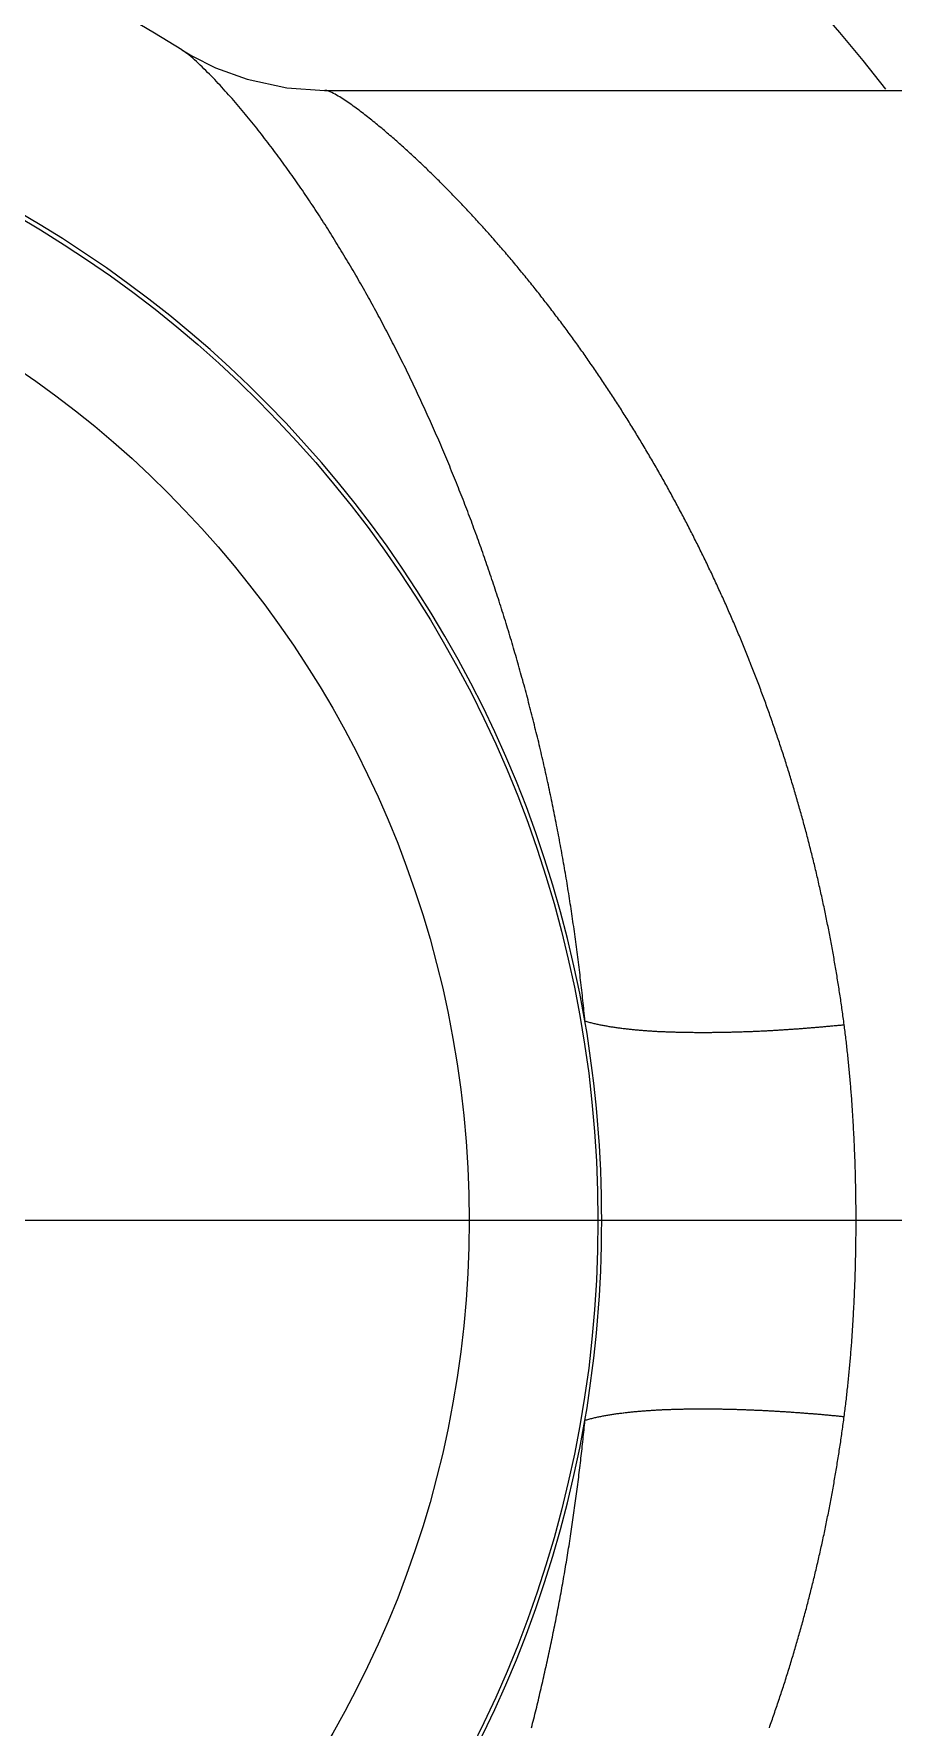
# Model space of a CAD drawing. Header units: millimetres. Extents: x 0 to 3800, y -67 to 2530.
# Drawn here: x 3256.27 to 3271.89, y 883.6 to 914.36 of the extents above; entities that cross this region are included whole.
import ezdxf
from ezdxf.lldxf.tags import DXFTag

# ---------------------------------------------------------------- set-up
doc = ezdxf.new("R2010")
doc.units = ezdxf.units.MM
doc.layers.add('내부선 및 부속', color=4, linetype='Continuous')
doc.layers.add('중심선', color=1, linetype='DASHED')
tags = doc.linetypes.add('DASHDOT', pattern=[70, 31, -13, 13, -13]).pattern_tags.tags
tags[10:11] = [DXFTag(74, 4), DXFTag(75, 0), DXFTag(340, '0'), DXFTag(46, 0.0), DXFTag(50, 0.0), DXFTag(44, 0.0), DXFTag(45, 0.0)]
tags[8:9] = [DXFTag(74, 4), DXFTag(75, 0), DXFTag(340, '0'), DXFTag(46, 0.0), DXFTag(50, 0.0), DXFTag(44, 0.0), DXFTag(45, 0.0)]
tags[6:7] = [DXFTag(74, 4), DXFTag(75, 0), DXFTag(340, '0'), DXFTag(46, 0.0), DXFTag(50, 0.0), DXFTag(44, 0.0), DXFTag(45, 0.0)]
tags[4:5] = [DXFTag(74, 4), DXFTag(75, 0), DXFTag(340, '0'), DXFTag(46, 0.0), DXFTag(50, 0.0), DXFTag(44, 0.0), DXFTag(45, 0.0)]
tags = doc.linetypes.add('DASHED', pattern=[25.72, 12.86, -12.86]).pattern_tags.tags
tags[6:7] = [DXFTag(74, 4), DXFTag(75, 0), DXFTag(340, '0'), DXFTag(46, 0.0), DXFTag(50, 0.0), DXFTag(44, 0.0), DXFTag(45, 0.0)]
tags[4:5] = [DXFTag(74, 4), DXFTag(75, 0), DXFTag(340, '0'), DXFTag(46, 0.0), DXFTag(50, 0.0), DXFTag(44, 0.0), DXFTag(45, 0.0)]

msp = doc.modelspace()

# ---------------------------------------------------------------- linework, layer by layer
at = {"layer": '내부선 및 부속', "linetype": 'Continuous'}
for p, q in [((3258.948, 914.074), (3258.939, 914.08)), ((3261.559, 913.333), (3281.793, 913.333)), ((3261.559, 913.333), (3281.793, 913.333))]:
    msp.add_line(p, q, dxfattribs=at)
at = {"layer": '내부선 및 부속', "linetype": 'Continuous', "flags": 128}
for points in [[(3258.958, 914.068), (3259.138, 913.96), (3259.569, 913.745), (3260.148, 913.535), (3260.868, 913.381), (3261.551, 913.333)], [(3259.046, 914.006), (3259.046, 914.006), (3259.045, 914.007), (3259.045, 914.007), (3259.044, 914.007), (3259.044, 914.008), (3259.044, 914.008), (3259.043, 914.008), (3259.043, 914.009), (3259.042, 914.009), (3259.042, 914.009), (3259.041, 914.01), (3259.041, 914.01), (3259.041, 914.01), (3259.04, 914.011), (3259.04, 914.011), (3259.039, 914.011), (3259.039, 914.012), (3259.038, 914.012), (3259.038, 914.012), (3259.037, 914.013), (3259.037, 914.013), (3259.037, 914.013), (3259.036, 914.014), (3259.036, 914.014), (3259.035, 914.014), (3259.035, 914.015), (3259.034, 914.015), (3259.034, 914.015), (3259.033, 914.016), (3259.033, 914.016), (3259.033, 914.016), (3259.032, 914.017), (3259.032, 914.017), (3259.031, 914.017), (3259.031, 914.018), (3259.03, 914.018), (3259.03, 914.018), (3259.029, 914.019), (3259.029, 914.019), (3259.029, 914.019), (3259.028, 914.02), (3259.028, 914.02), (3259.027, 914.02), (3259.027, 914.021), (3259.026, 914.021), (3259.026, 914.021), (3259.025, 914.022), (3259.025, 914.022), (3259.024, 914.022), (3259.024, 914.023), (3259.024, 914.023), (3259.023, 914.023), (3259.023, 914.024), (3259.022, 914.024), (3259.022, 914.024), (3259.021, 914.025), (3259.021, 914.025), (3259.02, 914.025), (3259.02, 914.026), (3259.02, 914.026), (3259.019, 914.026), (3259.019, 914.027), (3259.018, 914.027), (3259.018, 914.027), (3259.017, 914.028), (3259.017, 914.028), (3259.016, 914.028), (3259.016, 914.029), (3259.016, 914.029), (3259.015, 914.029), (3259.015, 914.03), (3259.014, 914.03), (3259.014, 914.03), (3259.013, 914.031), (3259.013, 914.031), (3259.012, 914.031), (3259.012, 914.032), (3259.011, 914.032), (3259.011, 914.032), (3259.011, 914.033), (3259.01, 914.033), (3259.01, 914.033), (3259.009, 914.033), (3259.009, 914.034), (3259.008, 914.034), (3259.008, 914.034), (3259.007, 914.035), (3259.007, 914.035), (3259.007, 914.035), (3259.006, 914.036), (3259.006, 914.036), (3259.005, 914.036), (3259.005, 914.037), (3259.004, 914.037), (3259.004, 914.037), (3259.003, 914.038), (3259.003, 914.038), (3259.002, 914.038), (3259.002, 914.039), (3259.002, 914.039), (3259.002, 914.039), (3259.001, 914.039), (3259.001, 914.04), (3259, 914.04), (3259, 914.04), (3258.999, 914.041), (3258.999, 914.041), (3258.998, 914.041), (3258.998, 914.042), (3258.997, 914.042), (3258.997, 914.042), (3258.997, 914.043), (3258.996, 914.043), (3258.996, 914.043), (3258.995, 914.043), (3258.995, 914.044), (3258.994, 914.044), (3258.994, 914.044), (3258.993, 914.045), (3258.993, 914.045), (3258.992, 914.045), (3258.992, 914.046), (3258.992, 914.046), (3258.991, 914.046), (3258.991, 914.047), (3258.99, 914.047), (3258.99, 914.047), (3258.989, 914.048), (3258.989, 914.048), (3258.988, 914.048), (3258.988, 914.049), (3258.987, 914.049), (3258.987, 914.049), (3258.986, 914.049), (3258.986, 914.05), (3258.986, 914.05), (3258.985, 914.05), (3258.985, 914.051), (3258.984, 914.051), (3258.984, 914.051), (3258.983, 914.052), (3258.983, 914.052), (3258.982, 914.052), (3258.982, 914.053), (3258.981, 914.053), (3258.981, 914.053), (3258.981, 914.054), (3258.98, 914.054), (3258.98, 914.054), (3258.979, 914.054), (3258.979, 914.055), (3258.978, 914.055), (3258.978, 914.055), (3258.977, 914.056), (3258.977, 914.056), (3258.976, 914.056), (3258.976, 914.057), (3258.975, 914.057), (3258.975, 914.057), (3258.975, 914.058), (3258.975, 914.058)], [(3266.286, 896.43), (3266.282, 896.477), (3266.277, 896.523), (3266.273, 896.57), (3266.268, 896.616), (3266.263, 896.662), (3266.258, 896.709), (3266.254, 896.755), (3266.249, 896.802), (3266.244, 896.848), (3266.239, 896.894), (3266.234, 896.941), (3266.229, 896.987), (3266.223, 897.034), (3266.218, 897.08), (3266.213, 897.126), (3266.208, 897.173), (3266.202, 897.219), (3266.197, 897.265), (3266.191, 897.312), (3266.186, 897.358), (3266.18, 897.404), (3266.174, 897.451), (3266.168, 897.497), (3266.163, 897.543), (3266.157, 897.59), (3266.151, 897.636), (3266.145, 897.682), (3266.139, 897.729), (3266.133, 897.775), (3266.127, 897.821), (3266.12, 897.867), (3266.114, 897.914), (3266.108, 897.96), (3266.101, 898.006), (3266.095, 898.052), (3266.088, 898.099), (3266.082, 898.145), (3266.075, 898.191), (3266.068, 898.237), (3266.062, 898.283), (3266.055, 898.33), (3266.048, 898.376), (3266.041, 898.422), (3266.034, 898.468), (3266.027, 898.514), (3266.02, 898.56), (3266.013, 898.606), (3266.006, 898.653), (3265.998, 898.699), (3265.991, 898.745), (3265.984, 898.791), (3265.976, 898.837), (3265.969, 898.883), (3265.961, 898.929), (3265.954, 898.975), (3265.946, 899.021), (3265.938, 899.067), (3265.93, 899.113), (3265.923, 899.159), (3265.915, 899.205), (3265.907, 899.251), (3265.899, 899.297), (3265.891, 899.343), (3265.882, 899.389), (3265.874, 899.435), (3265.866, 899.481), (3265.858, 899.527), (3265.849, 899.573), (3265.841, 899.619), (3265.832, 899.665), (3265.824, 899.711), (3265.815, 899.757), (3265.807, 899.802), (3265.798, 899.848), (3265.789, 899.894), (3265.78, 899.94), (3265.771, 899.986), (3265.762, 900.032), (3265.753, 900.077), (3265.744, 900.123), (3265.735, 900.169), (3265.726, 900.215), (3265.717, 900.26), (3265.707, 900.306), (3265.698, 900.352), (3265.689, 900.398), (3265.679, 900.443), (3265.67, 900.489), (3265.66, 900.535), (3265.65, 900.58), (3265.641, 900.626), (3265.631, 900.672), (3265.621, 900.717), (3265.611, 900.763), (3265.601, 900.808), (3265.591, 900.854), (3265.581, 900.9), (3265.571, 900.945), (3265.561, 900.991), (3265.55, 901.036), (3265.55, 901.036), (3265.54, 901.082), (3265.53, 901.127), (3265.519, 901.173), (3265.509, 901.218), (3265.498, 901.264), (3265.488, 901.309), (3265.477, 901.355), (3265.466, 901.4), (3265.455, 901.445), (3265.445, 901.491), (3265.434, 901.536), (3265.423, 901.582), (3265.412, 901.627), (3265.401, 901.672), (3265.389, 901.718), (3265.378, 901.763), (3265.367, 901.808), (3265.356, 901.853), (3265.344, 901.899), (3265.333, 901.944), (3265.321, 901.989), (3265.31, 902.034), (3265.298, 902.08), (3265.286, 902.125), (3265.275, 902.17), (3265.263, 902.215), (3265.251, 902.26), (3265.239, 902.305), (3265.227, 902.35), (3265.215, 902.396), (3265.203, 902.441), (3265.191, 902.486), (3265.179, 902.531), (3265.166, 902.576), (3265.154, 902.621), (3265.141, 902.666), (3265.129, 902.711), (3265.116, 902.756), (3265.104, 902.801), (3265.091, 902.846), (3265.079, 902.89), (3265.066, 902.935), (3265.053, 902.98), (3265.04, 903.025), (3265.027, 903.07), (3265.014, 903.115), (3265.001, 903.16), (3264.988, 903.204), (3264.975, 903.249), (3264.961, 903.294), (3264.948, 903.339), (3264.935, 903.383), (3264.921, 903.428), (3264.908, 903.473), (3264.894, 903.517), (3264.881, 903.562), (3264.867, 903.607), (3264.853, 903.651), (3264.839, 903.696), (3264.826, 903.74), (3264.812, 903.785), (3264.798, 903.829), (3264.784, 903.874), (3264.77, 903.918), (3264.755, 903.963), (3264.741, 904.007), (3264.727, 904.052), (3264.712, 904.096), (3264.698, 904.141), (3264.684, 904.185), (3264.669, 904.229), (3264.654, 904.274), (3264.64, 904.318), (3264.625, 904.362), (3264.61, 904.407), (3264.595, 904.451), (3264.581, 904.495), (3264.566, 904.539), (3264.551, 904.583), (3264.535, 904.628), (3264.52, 904.672), (3264.505, 904.716), (3264.49, 904.76), (3264.474, 904.804), (3264.459, 904.848), (3264.444, 904.892), (3264.428, 904.936), (3264.412, 904.98), (3264.397, 905.024), (3264.381, 905.068), (3264.365, 905.112), (3264.35, 905.156), (3264.334, 905.2), (3264.318, 905.244), (3264.302, 905.287), (3264.286, 905.331), (3264.269, 905.375), (3264.253, 905.419), (3264.237, 905.463), (3264.221, 905.506), (3264.221, 905.506), (3264.204, 905.55), (3264.188, 905.594), (3264.171, 905.637), (3264.155, 905.681), (3264.138, 905.724), (3264.121, 905.768), (3264.104, 905.812), (3264.088, 905.855), (3264.071, 905.899), (3264.054, 905.942), (3264.037, 905.986), (3264.02, 906.029), (3264.002, 906.072), (3263.985, 906.116), (3263.968, 906.159), (3263.951, 906.202), (3263.933, 906.246), (3263.916, 906.289), (3263.898, 906.332), (3263.88, 906.376), (3263.863, 906.419), (3263.845, 906.462), (3263.827, 906.505), (3263.809, 906.548), (3263.792, 906.591), (3263.774, 906.634), (3263.755, 906.677), (3263.737, 906.72), (3263.719, 906.763), (3263.701, 906.806), (3263.683, 906.849), (3263.664, 906.892), (3263.646, 906.935), (3263.627, 906.978), (3263.609, 907.021), (3263.59, 907.063), (3263.571, 907.106), (3263.553, 907.149), (3263.534, 907.192), (3263.515, 907.234), (3263.496, 907.277), (3263.477, 907.32), (3263.458, 907.362), (3263.439, 907.405), (3263.419, 907.447), (3263.4, 907.49), (3263.381, 907.532), (3263.361, 907.575), (3263.342, 907.617), (3263.322, 907.659), (3263.303, 907.702), (3263.283, 907.744), (3263.263, 907.786), (3263.243, 907.829), (3263.224, 907.871), (3263.204, 907.913), (3263.184, 907.955), (3263.163, 907.997), (3263.143, 908.039), (3263.123, 908.082), (3263.103, 908.124), (3263.082, 908.166), (3263.062, 908.208), (3263.042, 908.249), (3263.021, 908.291), (3263, 908.333), (3262.98, 908.375), (3262.959, 908.417), (3262.938, 908.459), (3262.917, 908.5), (3262.896, 908.542), (3262.875, 908.584), (3262.854, 908.625), (3262.833, 908.667), (3262.812, 908.709), (3262.79, 908.75), (3262.769, 908.792), (3262.748, 908.833), (3262.726, 908.874), (3262.705, 908.916), (3262.683, 908.957), (3262.661, 908.998), (3262.639, 909.04), (3262.618, 909.081), (3262.596, 909.122), (3262.574, 909.163), (3262.552, 909.205), (3262.53, 909.246), (3262.507, 909.287), (3262.485, 909.328), (3262.463, 909.369), (3262.44, 909.41), (3262.418, 909.45), (3262.395, 909.491), (3262.373, 909.532), (3262.35, 909.573), (3262.327, 909.614), (3262.304, 909.654), (3262.282, 909.695), (3262.259, 909.736), (3262.259, 909.736), (3262.236, 909.776), (3262.212, 909.817), (3262.189, 909.857), (3262.166, 909.898), (3262.143, 909.938), (3262.119, 909.979), (3262.096, 910.019), (3262.072, 910.059), (3262.049, 910.1), (3262.025, 910.14), (3262.001, 910.18), (3261.977, 910.22), (3261.954, 910.26), (3261.93, 910.3), (3261.905, 910.34), (3261.881, 910.38), (3261.857, 910.42), (3261.833, 910.46), (3261.809, 910.5), (3261.784, 910.539), (3261.76, 910.579), (3261.735, 910.619), (3261.71, 910.659), (3261.686, 910.698), (3261.661, 910.738), (3261.636, 910.777), (3261.611, 910.817), (3261.586, 910.856), (3261.561, 910.895), (3261.536, 910.935), (3261.511, 910.974), (3261.485, 911.013), (3261.46, 911.052), (3261.434, 911.091), (3261.409, 911.131), (3261.383, 911.17), (3261.358, 911.209), (3261.332, 911.247), (3261.306, 911.286), (3261.28, 911.325), (3261.254, 911.364), (3261.228, 911.402), (3261.202, 911.441), (3261.175, 911.48), (3261.149, 911.518), (3261.123, 911.557), (3261.096, 911.595), (3261.069, 911.633), (3261.043, 911.672), (3261.016, 911.71), (3260.989, 911.748), (3260.962, 911.786), (3260.935, 911.824), (3260.908, 911.862), (3260.881, 911.9), (3260.854, 911.938), (3260.826, 911.976), (3260.799, 912.014), (3260.771, 912.051), (3260.744, 912.089), (3260.716, 912.126), (3260.688, 912.164), (3260.66, 912.201), (3260.632, 912.239), (3260.604, 912.276), (3260.576, 912.313), (3260.548, 912.35), (3260.52, 912.387), (3260.491, 912.424), (3260.463, 912.461), (3260.434, 912.498), (3260.405, 912.535), (3260.376, 912.572), (3260.348, 912.608), (3260.319, 912.645), (3260.29, 912.681), (3260.26, 912.718), (3260.231, 912.754), (3260.202, 912.79), (3260.172, 912.826), (3260.142, 912.863), (3260.113, 912.898), (3260.083, 912.934), (3260.053, 912.97), (3260.023, 913.006), (3259.993, 913.041), (3259.963, 913.077), (3259.932, 913.112), (3259.902, 913.148), (3259.871, 913.183), (3259.84, 913.218), (3259.809, 913.253), (3259.778, 913.288), (3259.747, 913.322), (3259.716, 913.357), (3259.684, 913.391), (3259.653, 913.426), (3259.621, 913.46), (3259.589, 913.494), (3259.557, 913.528), (3259.557, 913.528), (3259.525, 913.561), (3259.492, 913.595), (3259.459, 913.628), (3259.427, 913.661), (3259.394, 913.694), (3259.36, 913.727), (3259.327, 913.76), (3259.293, 913.792), (3259.259, 913.824), (3259.225, 913.856), (3259.19, 913.887), (3259.155, 913.918), (3259.119, 913.948), (3259.083, 913.977), (3259.046, 914.006), (3259.046, 914.006)], [(3270.999, 896.362), (3270.994, 896.395), (3270.99, 896.427), (3270.986, 896.46), (3270.981, 896.492), (3270.977, 896.525), (3270.972, 896.558), (3270.968, 896.59), (3270.963, 896.623), (3270.959, 896.655), (3270.954, 896.688), (3270.949, 896.72), (3270.945, 896.753), (3270.94, 896.786), (3270.935, 896.818), (3270.93, 896.851), (3270.925, 896.883), (3270.92, 896.916), (3270.915, 896.948), (3270.91, 896.981), (3270.905, 897.013), (3270.9, 897.046), (3270.895, 897.078), (3270.89, 897.111), (3270.885, 897.143), (3270.88, 897.176), (3270.874, 897.208), (3270.869, 897.241), (3270.864, 897.273), (3270.858, 897.305), (3270.853, 897.338), (3270.847, 897.37), (3270.842, 897.403), (3270.836, 897.435), (3270.831, 897.468), (3270.825, 897.5), (3270.819, 897.532), (3270.814, 897.565), (3270.808, 897.597), (3270.802, 897.63), (3270.796, 897.662), (3270.791, 897.694), (3270.785, 897.727), (3270.779, 897.759), (3270.773, 897.792), (3270.767, 897.824), (3270.761, 897.856), (3270.755, 897.889), (3270.749, 897.921), (3270.742, 897.953), (3270.736, 897.986), (3270.73, 898.018), (3270.724, 898.05), (3270.717, 898.082), (3270.711, 898.115), (3270.705, 898.147), (3270.698, 898.179), (3270.692, 898.212), (3270.685, 898.244), (3270.679, 898.276), (3270.672, 898.308), (3270.665, 898.341), (3270.659, 898.373), (3270.652, 898.405), (3270.645, 898.437), (3270.639, 898.469), (3270.632, 898.502), (3270.625, 898.534), (3270.618, 898.566), (3270.611, 898.598), (3270.604, 898.63), (3270.597, 898.663), (3270.59, 898.695), (3270.583, 898.727), (3270.576, 898.759), (3270.569, 898.791), (3270.561, 898.823), (3270.554, 898.855), (3270.547, 898.887), (3270.54, 898.919), (3270.532, 898.952), (3270.525, 898.984), (3270.517, 899.016), (3270.51, 899.048), (3270.502, 899.08), (3270.495, 899.112), (3270.487, 899.144), (3270.48, 899.176), (3270.472, 899.208), (3270.464, 899.24), (3270.457, 899.272), (3270.449, 899.304), (3270.441, 899.336), (3270.433, 899.368), (3270.425, 899.4), (3270.417, 899.432), (3270.409, 899.464), (3270.401, 899.496), (3270.393, 899.527), (3270.385, 899.559), (3270.377, 899.591), (3270.377, 899.591), (3270.369, 899.623), (3270.361, 899.655), (3270.352, 899.687), (3270.344, 899.719), (3270.336, 899.751), (3270.328, 899.782), (3270.319, 899.814), (3270.311, 899.846), (3270.302, 899.878), (3270.294, 899.91), (3270.285, 899.941), (3270.277, 899.973), (3270.268, 900.005), (3270.259, 900.037), (3270.251, 900.068), (3270.242, 900.1), (3270.233, 900.132), (3270.224, 900.164), (3270.216, 900.195), (3270.207, 900.227), (3270.198, 900.259), (3270.189, 900.29), (3270.18, 900.322), (3270.171, 900.354), (3270.162, 900.385), (3270.153, 900.417), (3270.144, 900.449), (3270.134, 900.48), (3270.125, 900.512), (3270.116, 900.543), (3270.107, 900.575), (3270.097, 900.606), (3270.088, 900.638), (3270.078, 900.669), (3270.069, 900.701), (3270.06, 900.733), (3270.05, 900.764), (3270.04, 900.796), (3270.031, 900.827), (3270.021, 900.858), (3270.012, 900.89), (3270.002, 900.921), (3269.992, 900.953), (3269.982, 900.984), (3269.973, 901.016), (3269.963, 901.047), (3269.953, 901.078), (3269.943, 901.11), (3269.933, 901.141), (3269.923, 901.172), (3269.913, 901.204), (3269.903, 901.235), (3269.893, 901.266), (3269.882, 901.298), (3269.872, 901.329), (3269.862, 901.36), (3269.852, 901.391), (3269.842, 901.423), (3269.831, 901.454), (3269.821, 901.485), (3269.81, 901.516), (3269.8, 901.548), (3269.789, 901.579), (3269.779, 901.61), (3269.768, 901.641), (3269.758, 901.672), (3269.747, 901.703), (3269.736, 901.735), (3269.726, 901.766), (3269.715, 901.797), (3269.704, 901.828), (3269.693, 901.859), (3269.683, 901.89), (3269.672, 901.921), (3269.661, 901.952), (3269.65, 901.983), (3269.639, 902.014), (3269.628, 902.045), (3269.617, 902.076), (3269.605, 902.107), (3269.594, 902.138), (3269.583, 902.169), (3269.572, 902.2), (3269.561, 902.231), (3269.549, 902.262), (3269.538, 902.292), (3269.527, 902.323), (3269.515, 902.354), (3269.504, 902.385), (3269.492, 902.416), (3269.481, 902.447), (3269.469, 902.477), (3269.458, 902.508), (3269.446, 902.539), (3269.434, 902.57), (3269.423, 902.601), (3269.411, 902.631), (3269.399, 902.662), (3269.387, 902.693), (3269.375, 902.723), (3269.375, 902.723), (3269.363, 902.754), (3269.352, 902.785), (3269.34, 902.815), (3269.328, 902.846), (3269.316, 902.877), (3269.303, 902.907), (3269.291, 902.938), (3269.279, 902.968), (3269.267, 902.999), (3269.255, 903.03), (3269.243, 903.06), (3269.23, 903.091), (3269.218, 903.121), (3269.206, 903.152), (3269.193, 903.182), (3269.181, 903.213), (3269.168, 903.243), (3269.156, 903.273), (3269.143, 903.304), (3269.131, 903.334), (3269.118, 903.365), (3269.105, 903.395), (3269.093, 903.425), (3269.08, 903.456), (3269.067, 903.486), (3269.054, 903.516), (3269.042, 903.547), (3269.029, 903.577), (3269.016, 903.607), (3269.003, 903.637), (3268.99, 903.668), (3268.977, 903.698), (3268.964, 903.728), (3268.951, 903.758), (3268.938, 903.788), (3268.924, 903.819), (3268.911, 903.849), (3268.898, 903.879), (3268.885, 903.909), (3268.871, 903.939), (3268.858, 903.969), (3268.845, 903.999), (3268.831, 904.029), (3268.818, 904.059), (3268.804, 904.089), (3268.791, 904.119), (3268.777, 904.149), (3268.764, 904.179), (3268.75, 904.209), (3268.736, 904.239), (3268.723, 904.269), (3268.709, 904.299), (3268.695, 904.329), (3268.681, 904.359), (3268.667, 904.388), (3268.654, 904.418), (3268.64, 904.448), (3268.626, 904.478), (3268.612, 904.508), (3268.598, 904.537), (3268.584, 904.567), (3268.57, 904.597), (3268.555, 904.627), (3268.541, 904.656), (3268.527, 904.686), (3268.513, 904.716), (3268.499, 904.745), (3268.484, 904.775), (3268.47, 904.805), (3268.456, 904.834), (3268.441, 904.864), (3268.427, 904.893), (3268.412, 904.923), (3268.398, 904.952), (3268.383, 904.982), (3268.369, 905.011), (3268.354, 905.041), (3268.339, 905.07), (3268.325, 905.1), (3268.31, 905.129), (3268.295, 905.159), (3268.28, 905.188), (3268.265, 905.217), (3268.251, 905.247), (3268.236, 905.276), (3268.221, 905.305), (3268.206, 905.335), (3268.191, 905.364), (3268.176, 905.393), (3268.161, 905.422), (3268.145, 905.451), (3268.13, 905.481), (3268.115, 905.51), (3268.1, 905.539), (3268.085, 905.568), (3268.069, 905.597), (3268.054, 905.626), (3268.039, 905.655), (3268.023, 905.685), (3268.008, 905.714), (3268.008, 905.714), (3267.992, 905.743), (3267.977, 905.772), (3267.961, 905.801), (3267.946, 905.83), (3267.93, 905.859), (3267.914, 905.887), (3267.899, 905.916), (3267.883, 905.945), (3267.867, 905.974), (3267.851, 906.003), (3267.836, 906.032), (3267.82, 906.061), (3267.804, 906.089), (3267.788, 906.118), (3267.772, 906.147), (3267.756, 906.176), (3267.74, 906.204), (3267.724, 906.233), (3267.708, 906.262), (3267.692, 906.29), (3267.676, 906.319), (3267.659, 906.348), (3267.643, 906.376), (3267.627, 906.405), (3267.61, 906.433), (3267.594, 906.462), (3267.578, 906.491), (3267.561, 906.519), (3267.545, 906.548), (3267.528, 906.576), (3267.512, 906.604), (3267.495, 906.633), (3267.479, 906.661), (3267.462, 906.69), (3267.446, 906.718), (3267.429, 906.746), (3267.412, 906.775), (3267.395, 906.803), (3267.379, 906.831), (3267.362, 906.859), (3267.345, 906.888), (3267.328, 906.916), (3267.311, 906.944), (3267.294, 906.972), (3267.277, 907), (3267.26, 907.029), (3267.243, 907.057), (3267.226, 907.085), (3267.209, 907.113), (3267.192, 907.141), (3267.174, 907.169), (3267.157, 907.197), (3267.14, 907.225), (3267.123, 907.253), (3267.105, 907.281), (3267.088, 907.309), (3267.07, 907.337), (3267.053, 907.364), (3267.035, 907.392), (3267.018, 907.42), (3267, 907.448), (3266.983, 907.476), (3266.965, 907.503), (3266.948, 907.531), (3266.93, 907.559), (3266.912, 907.587), (3266.894, 907.614), (3266.877, 907.642), (3266.859, 907.67), (3266.841, 907.697), (3266.823, 907.725), (3266.805, 907.752), (3266.787, 907.78), (3266.769, 907.807), (3266.751, 907.835), (3266.733, 907.862), (3266.715, 907.89), (3266.697, 907.917), (3266.679, 907.945), (3266.66, 907.972), (3266.642, 907.999), (3266.624, 908.027), (3266.606, 908.054), (3266.587, 908.081), (3266.569, 908.109), (3266.55, 908.136), (3266.532, 908.163), (3266.513, 908.19), (3266.495, 908.217), (3266.476, 908.245), (3266.458, 908.272), (3266.439, 908.299), (3266.421, 908.326), (3266.402, 908.353), (3266.383, 908.38), (3266.364, 908.407), (3266.346, 908.434), (3266.327, 908.461), (3266.308, 908.488), (3266.289, 908.515), (3266.289, 908.515), (3266.27, 908.542), (3266.251, 908.569), (3266.232, 908.596), (3266.213, 908.622), (3266.194, 908.649), (3266.175, 908.676), (3266.156, 908.703), (3266.137, 908.729), (3266.118, 908.756), (3266.098, 908.783), (3266.079, 908.809), (3266.06, 908.836), (3266.04, 908.863), (3266.021, 908.889), (3266.002, 908.916), (3265.982, 908.942), (3265.963, 908.969), (3265.943, 908.995), (3265.924, 909.022), (3265.904, 909.048), (3265.885, 909.075), (3265.865, 909.101), (3265.845, 909.127), (3265.825, 909.154), (3265.806, 909.18), (3265.786, 909.206), (3265.766, 909.232), (3265.746, 909.259), (3265.726, 909.285), (3265.707, 909.311), (3265.687, 909.337), (3265.667, 909.363), (3265.647, 909.389), (3265.627, 909.415), (3265.606, 909.441), (3265.586, 909.467), (3265.566, 909.493), (3265.546, 909.519), (3265.526, 909.545), (3265.505, 909.571), (3265.485, 909.597), (3265.465, 909.623), (3265.445, 909.649), (3265.424, 909.675), (3265.404, 909.7), (3265.383, 909.726), (3265.363, 909.752), (3265.342, 909.777), (3265.322, 909.803), (3265.301, 909.829), (3265.28, 909.854), (3265.26, 909.88), (3265.239, 909.906), (3265.218, 909.931), (3265.198, 909.957), (3265.177, 909.982), (3265.156, 910.007), (3265.135, 910.033), (3265.114, 910.058), (3265.093, 910.084), (3265.072, 910.109), (3265.051, 910.134), (3265.03, 910.159), (3265.009, 910.185), (3264.988, 910.21), (3264.967, 910.235), (3264.946, 910.26), (3264.924, 910.285), (3264.903, 910.31), (3264.882, 910.336), (3264.86, 910.361), (3264.839, 910.386), (3264.818, 910.411), (3264.796, 910.435), (3264.775, 910.46), (3264.753, 910.485), (3264.732, 910.51), (3264.71, 910.535), (3264.689, 910.56), (3264.667, 910.585), (3264.645, 910.609), (3264.624, 910.634), (3264.602, 910.659), (3264.58, 910.683), (3264.558, 910.708), (3264.536, 910.732), (3264.515, 910.757), (3264.493, 910.782), (3264.471, 910.806), (3264.449, 910.83), (3264.427, 910.855), (3264.405, 910.879), (3264.383, 910.904), (3264.36, 910.928), (3264.338, 910.952), (3264.316, 910.976), (3264.294, 911.001), (3264.272, 911.025), (3264.249, 911.049), (3264.227, 911.073), (3264.227, 911.073), (3264.204, 911.097), (3264.182, 911.121), (3264.16, 911.145), (3264.137, 911.169), (3264.115, 911.193), (3264.092, 911.217), (3264.069, 911.241), (3264.047, 911.265), (3264.024, 911.289), (3264.001, 911.313), (3263.979, 911.336), (3263.956, 911.36), (3263.933, 911.384), (3263.91, 911.407), (3263.887, 911.431), (3263.864, 911.455), (3263.841, 911.478), (3263.818, 911.502), (3263.795, 911.525), (3263.772, 911.548), (3263.749, 911.572), (3263.726, 911.595), (3263.703, 911.619), (3263.68, 911.642), (3263.656, 911.665), (3263.633, 911.688), (3263.61, 911.711), (3263.586, 911.734), (3263.563, 911.758), (3263.539, 911.781), (3263.516, 911.804), (3263.492, 911.827), (3263.469, 911.849), (3263.445, 911.872), (3263.422, 911.895), (3263.398, 911.918), (3263.374, 911.941), (3263.35, 911.963), (3263.326, 911.986), (3263.303, 912.009), (3263.279, 912.031), (3263.255, 912.054), (3263.231, 912.076), (3263.207, 912.099), (3263.183, 912.121), (3263.159, 912.144), (3263.134, 912.166), (3263.11, 912.188), (3263.086, 912.21), (3263.062, 912.233), (3263.037, 912.255), (3263.013, 912.277), (3262.989, 912.299), (3262.964, 912.321), (3262.94, 912.343), (3262.915, 912.365), (3262.89, 912.386), (3262.866, 912.408), (3262.841, 912.43), (3262.816, 912.452), (3262.792, 912.473), (3262.767, 912.495), (3262.742, 912.516), (3262.717, 912.538), (3262.692, 912.559), (3262.667, 912.58), (3262.642, 912.602), (3262.617, 912.623), (3262.591, 912.644), (3262.566, 912.665), (3262.541, 912.686), (3262.515, 912.707), (3262.49, 912.728), (3262.465, 912.748), (3262.439, 912.769), (3262.413, 912.79), (3262.388, 912.81), (3262.362, 912.831), (3262.336, 912.851), (3262.31, 912.871), (3262.284, 912.892), (3262.258, 912.912), (3262.232, 912.932), (3262.206, 912.952), (3262.18, 912.971), (3262.153, 912.991), (3262.127, 913.01), (3262.1, 913.03), (3262.074, 913.049), (3262.047, 913.068), (3262.02, 913.087), (3261.993, 913.106), (3261.966, 913.125), (3261.939, 913.143), (3261.911, 913.161), (3261.884, 913.179), (3261.856, 913.197), (3261.828, 913.214), (3261.8, 913.231), (3261.772, 913.248), (3261.772, 913.248), (3261.743, 913.264), (3261.714, 913.279), (3261.685, 913.294), (3261.654, 913.307), (3261.624, 913.32), (3261.592, 913.33), (3261.559, 913.334), (3261.559, 913.334)], [(3266.286, 896.43), (3266.304, 896.425), (3266.322, 896.419), (3266.339, 896.414), (3266.357, 896.409), (3266.375, 896.404), (3266.393, 896.399), (3266.411, 896.395), (3266.429, 896.39), (3266.447, 896.386), (3266.465, 896.381), (3266.483, 896.377), (3266.501, 896.373), (3266.52, 896.369), (3266.538, 896.365), (3266.556, 896.362), (3266.574, 896.358), (3266.592, 896.354), (3266.611, 896.351), (3266.629, 896.347), (3266.647, 896.344), (3266.665, 896.341), (3266.684, 896.338), (3266.702, 896.334), (3266.72, 896.331), (3266.739, 896.328), (3266.757, 896.325), (3266.775, 896.322), (3266.794, 896.32), (3266.812, 896.317), (3266.83, 896.314), (3266.849, 896.312), (3266.867, 896.309), (3266.886, 896.307), (3266.904, 896.304), (3266.922, 896.302), (3266.941, 896.299), (3266.959, 896.297), (3266.978, 896.295), (3266.996, 896.292), (3267.015, 896.29), (3267.033, 896.288), (3267.051, 896.286), (3267.07, 896.284), (3267.088, 896.282), (3267.107, 896.28), (3267.125, 896.278), (3267.144, 896.276), (3267.162, 896.275), (3267.181, 896.273), (3267.199, 896.271), (3267.218, 896.269), (3267.236, 896.268), (3267.255, 896.266), (3267.273, 896.264), (3267.292, 896.263), (3267.31, 896.261), (3267.329, 896.26), (3267.347, 896.258), (3267.366, 896.257), (3267.384, 896.255), (3267.403, 896.254), (3267.421, 896.253), (3267.44, 896.251), (3267.458, 896.25), (3267.477, 896.249), (3267.495, 896.248), (3267.514, 896.247), (3267.532, 896.246), (3267.551, 896.244), (3267.569, 896.243), (3267.588, 896.242), (3267.606, 896.241), (3267.625, 896.24), (3267.644, 896.239), (3267.662, 896.239), (3267.681, 896.238), (3267.699, 896.237), (3267.718, 896.236), (3267.736, 896.235), (3267.755, 896.234), (3267.773, 896.234), (3267.792, 896.233), (3267.811, 896.232), (3267.829, 896.232), (3267.848, 896.231), (3267.866, 896.23), (3267.885, 896.23), (3267.903, 896.229), (3267.922, 896.229), (3267.94, 896.228), (3267.959, 896.228), (3267.978, 896.227), (3267.996, 896.227), (3268.015, 896.226), (3268.033, 896.226), (3268.052, 896.225), (3268.07, 896.225), (3268.089, 896.225), (3268.108, 896.224), (3268.126, 896.224), (3268.126, 896.224), (3268.145, 896.224), (3268.163, 896.224), (3268.182, 896.223), (3268.2, 896.223), (3268.219, 896.223), (3268.238, 896.223), (3268.256, 896.223), (3268.275, 896.222), (3268.293, 896.222), (3268.312, 896.222), (3268.33, 896.222), (3268.349, 896.222), (3268.368, 896.222), (3268.386, 896.222), (3268.405, 896.222), (3268.423, 896.222), (3268.442, 896.222), (3268.46, 896.222), (3268.479, 896.222), (3268.498, 896.222), (3268.516, 896.222), (3268.535, 896.222), (3268.553, 896.222), (3268.572, 896.222), (3268.59, 896.222), (3268.609, 896.223), (3268.628, 896.223), (3268.646, 896.223), (3268.665, 896.223), (3268.683, 896.223), (3268.702, 896.224), (3268.72, 896.224), (3268.739, 896.224), (3268.757, 896.225), (3268.776, 896.225), (3268.795, 896.225), (3268.813, 896.226), (3268.832, 896.226), (3268.85, 896.226), (3268.869, 896.227), (3268.887, 896.227), (3268.906, 896.227), (3268.924, 896.228), (3268.943, 896.228), (3268.962, 896.229), (3268.98, 896.229), (3268.999, 896.23), (3269.017, 896.23), (3269.036, 896.231), (3269.054, 896.231), (3269.073, 896.232), (3269.091, 896.233), (3269.11, 896.233), (3269.129, 896.234), (3269.147, 896.234), (3269.166, 896.235), (3269.184, 896.236), (3269.203, 896.236), (3269.221, 896.237), (3269.24, 896.238), (3269.258, 896.238), (3269.277, 896.239), (3269.296, 896.24), (3269.314, 896.241), (3269.333, 896.241), (3269.351, 896.242), (3269.37, 896.243), (3269.388, 896.244), (3269.407, 896.245), (3269.425, 896.245), (3269.444, 896.246), (3269.462, 896.247), (3269.481, 896.248), (3269.499, 896.249), (3269.518, 896.25), (3269.537, 896.251), (3269.555, 896.252), (3269.574, 896.253), (3269.592, 896.253), (3269.611, 896.254), (3269.629, 896.255), (3269.648, 896.256), (3269.666, 896.257), (3269.685, 896.258), (3269.703, 896.259), (3269.722, 896.26), (3269.74, 896.262), (3269.759, 896.263), (3269.778, 896.264), (3269.796, 896.265), (3269.815, 896.266), (3269.833, 896.267), (3269.852, 896.268), (3269.87, 896.269), (3269.889, 896.27), (3269.907, 896.272), (3269.926, 896.273), (3269.944, 896.274), (3269.963, 896.275), (3269.981, 896.276), (3269.981, 896.276), (3270, 896.278), (3270.018, 896.279), (3270.037, 896.28), (3270.055, 896.281), (3270.074, 896.283), (3270.092, 896.284), (3270.111, 896.285), (3270.13, 896.287), (3270.148, 896.288), (3270.167, 896.289), (3270.185, 896.291), (3270.204, 896.292), (3270.222, 896.293), (3270.241, 896.295), (3270.259, 896.296), (3270.278, 896.298), (3270.296, 896.299), (3270.315, 896.3), (3270.333, 896.302), (3270.352, 896.303), (3270.37, 896.305), (3270.389, 896.306), (3270.407, 896.308), (3270.426, 896.309), (3270.444, 896.311), (3270.463, 896.312), (3270.481, 896.314), (3270.5, 896.316), (3270.518, 896.317), (3270.537, 896.319), (3270.555, 896.32), (3270.574, 896.322), (3270.592, 896.324), (3270.611, 896.325), (3270.629, 896.327), (3270.648, 896.328), (3270.666, 896.33), (3270.685, 896.332), (3270.703, 896.333), (3270.722, 896.335), (3270.74, 896.337), (3270.759, 896.339), (3270.777, 896.34), (3270.795, 896.342), (3270.814, 896.344), (3270.832, 896.346), (3270.851, 896.347), (3270.869, 896.349), (3270.888, 896.351), (3270.906, 896.353), (3270.925, 896.355), (3270.943, 896.356), (3270.962, 896.358), (3270.98, 896.36), (3270.999, 896.362), (3270.999, 896.362)], [(3270.999, 889.243), (3271.003, 889.275), (3271.007, 889.307), (3271.011, 889.339), (3271.015, 889.37), (3271.019, 889.402), (3271.023, 889.434), (3271.027, 889.466), (3271.03, 889.497), (3271.034, 889.529), (3271.038, 889.561), (3271.042, 889.593), (3271.045, 889.624), (3271.049, 889.656), (3271.052, 889.688), (3271.056, 889.72), (3271.059, 889.752), (3271.063, 889.784), (3271.066, 889.815), (3271.07, 889.847), (3271.073, 889.879), (3271.076, 889.911), (3271.079, 889.943), (3271.082, 889.975), (3271.086, 890.006), (3271.089, 890.038), (3271.092, 890.07), (3271.095, 890.102), (3271.098, 890.134), (3271.1, 890.166), (3271.103, 890.198), (3271.106, 890.23), (3271.109, 890.261), (3271.112, 890.293), (3271.114, 890.325), (3271.117, 890.357), (3271.12, 890.389), (3271.122, 890.421), (3271.125, 890.453), (3271.127, 890.485), (3271.13, 890.517), (3271.132, 890.549), (3271.135, 890.58), (3271.137, 890.612), (3271.139, 890.644), (3271.142, 890.676), (3271.144, 890.708), (3271.146, 890.74), (3271.148, 890.772), (3271.15, 890.804), (3271.152, 890.836), (3271.155, 890.868), (3271.157, 890.9), (3271.159, 890.932), (3271.16, 890.964), (3271.162, 890.996), (3271.164, 891.028), (3271.166, 891.06), (3271.168, 891.091), (3271.17, 891.123), (3271.171, 891.155), (3271.173, 891.187), (3271.175, 891.219), (3271.176, 891.251), (3271.178, 891.283), (3271.18, 891.315), (3271.181, 891.347), (3271.183, 891.379), (3271.184, 891.411), (3271.185, 891.443), (3271.187, 891.475), (3271.188, 891.507), (3271.189, 891.539), (3271.191, 891.571), (3271.192, 891.603), (3271.193, 891.635), (3271.194, 891.667), (3271.196, 891.699), (3271.197, 891.731), (3271.198, 891.763), (3271.199, 891.795), (3271.2, 891.827), (3271.201, 891.859), (3271.202, 891.891), (3271.203, 891.923), (3271.203, 891.955), (3271.204, 891.987), (3271.205, 892.019), (3271.206, 892.051), (3271.207, 892.083), (3271.207, 892.115), (3271.208, 892.147), (3271.209, 892.179), (3271.209, 892.211), (3271.21, 892.243), (3271.21, 892.275), (3271.211, 892.307), (3271.211, 892.339), (3271.212, 892.371), (3271.212, 892.403), (3271.213, 892.435), (3271.213, 892.435), (3271.213, 892.467), (3271.213, 892.499), (3271.214, 892.531), (3271.214, 892.563), (3271.214, 892.595), (3271.214, 892.627), (3271.214, 892.659), (3271.215, 892.691), (3271.215, 892.723), (3271.215, 892.755), (3271.215, 892.787), (3271.215, 892.819), (3271.215, 892.851), (3271.215, 892.883), (3271.215, 892.915), (3271.214, 892.947), (3271.214, 892.979), (3271.214, 893.011), (3271.214, 893.043), (3271.214, 893.075), (3271.213, 893.107), (3271.213, 893.139), (3271.213, 893.171), (3271.212, 893.203), (3271.212, 893.235), (3271.211, 893.267), (3271.211, 893.299), (3271.21, 893.331), (3271.21, 893.363), (3271.209, 893.395), (3271.209, 893.427), (3271.208, 893.459), (3271.207, 893.491), (3271.207, 893.523), (3271.206, 893.555), (3271.205, 893.587), (3271.204, 893.619), (3271.203, 893.651), (3271.203, 893.683), (3271.202, 893.715), (3271.201, 893.747), (3271.2, 893.779), (3271.199, 893.811), (3271.198, 893.843), (3271.197, 893.875), (3271.196, 893.907), (3271.194, 893.939), (3271.193, 893.97), (3271.192, 894.002), (3271.191, 894.034), (3271.189, 894.066), (3271.188, 894.098), (3271.187, 894.13), (3271.185, 894.162), (3271.184, 894.194), (3271.183, 894.226), (3271.181, 894.258), (3271.18, 894.29), (3271.178, 894.322), (3271.176, 894.354), (3271.175, 894.386), (3271.173, 894.418), (3271.171, 894.45), (3271.17, 894.482), (3271.168, 894.514), (3271.166, 894.546), (3271.164, 894.578), (3271.162, 894.61), (3271.16, 894.642), (3271.159, 894.674), (3271.157, 894.706), (3271.155, 894.738), (3271.152, 894.77), (3271.15, 894.801), (3271.148, 894.833), (3271.146, 894.865), (3271.144, 894.897), (3271.142, 894.929), (3271.139, 894.961), (3271.137, 894.993), (3271.135, 895.025), (3271.132, 895.057), (3271.13, 895.089), (3271.127, 895.121), (3271.125, 895.153), (3271.122, 895.185), (3271.12, 895.216), (3271.117, 895.248), (3271.114, 895.28), (3271.112, 895.312), (3271.109, 895.344), (3271.106, 895.376), (3271.103, 895.408), (3271.1, 895.44), (3271.098, 895.472), (3271.095, 895.503), (3271.092, 895.535), (3271.089, 895.567), (3271.086, 895.599), (3271.082, 895.631), (3271.082, 895.631), (3271.079, 895.663), (3271.076, 895.695), (3271.073, 895.726), (3271.07, 895.758), (3271.066, 895.79), (3271.063, 895.822), (3271.059, 895.854), (3271.056, 895.886), (3271.052, 895.917), (3271.049, 895.949), (3271.045, 895.981), (3271.042, 896.013), (3271.038, 896.044), (3271.034, 896.076), (3271.03, 896.108), (3271.027, 896.14), (3271.023, 896.172), (3271.019, 896.203), (3271.015, 896.235), (3271.011, 896.267), (3271.007, 896.299), (3271.003, 896.33), (3270.999, 896.362), (3270.999, 896.362)], [(3266.286, 889.175), (3266.304, 889.181), (3266.322, 889.186), (3266.339, 889.191), (3266.357, 889.196), (3266.375, 889.201), (3266.393, 889.206), (3266.411, 889.211), (3266.429, 889.215), (3266.447, 889.22), (3266.465, 889.224), (3266.483, 889.228), (3266.501, 889.232), (3266.52, 889.236), (3266.538, 889.24), (3266.556, 889.244), (3266.574, 889.247), (3266.592, 889.251), (3266.611, 889.255), (3266.629, 889.258), (3266.647, 889.261), (3266.665, 889.265), (3266.684, 889.268), (3266.702, 889.271), (3266.72, 889.274), (3266.739, 889.277), (3266.757, 889.28), (3266.775, 889.283), (3266.794, 889.286), (3266.812, 889.289), (3266.83, 889.291), (3266.849, 889.294), (3266.867, 889.296), (3266.886, 889.299), (3266.904, 889.301), (3266.922, 889.304), (3266.941, 889.306), (3266.959, 889.308), (3266.978, 889.311), (3266.996, 889.313), (3267.015, 889.315), (3267.033, 889.317), (3267.051, 889.319), (3267.07, 889.321), (3267.088, 889.323), (3267.107, 889.325), (3267.125, 889.327), (3267.144, 889.329), (3267.162, 889.331), (3267.181, 889.333), (3267.199, 889.334), (3267.218, 889.336), (3267.236, 889.338), (3267.255, 889.339), (3267.273, 889.341), (3267.292, 889.343), (3267.31, 889.344), (3267.329, 889.346), (3267.347, 889.347), (3267.366, 889.349), (3267.384, 889.35), (3267.403, 889.351), (3267.421, 889.353), (3267.44, 889.354), (3267.458, 889.355), (3267.477, 889.356), (3267.495, 889.358), (3267.514, 889.359), (3267.532, 889.36), (3267.551, 889.361), (3267.569, 889.362), (3267.588, 889.363), (3267.606, 889.364), (3267.625, 889.365), (3267.644, 889.366), (3267.662, 889.367), (3267.681, 889.368), (3267.699, 889.369), (3267.718, 889.369), (3267.736, 889.37), (3267.755, 889.371), (3267.773, 889.372), (3267.792, 889.372), (3267.811, 889.373), (3267.829, 889.374), (3267.848, 889.374), (3267.866, 889.375), (3267.885, 889.376), (3267.903, 889.376), (3267.922, 889.377), (3267.94, 889.377), (3267.959, 889.378), (3267.978, 889.378), (3267.996, 889.379), (3268.015, 889.379), (3268.033, 889.38), (3268.052, 889.38), (3268.07, 889.38), (3268.089, 889.381), (3268.108, 889.381), (3268.126, 889.381), (3268.126, 889.381), (3268.145, 889.382), (3268.163, 889.382), (3268.182, 889.382), (3268.2, 889.382), (3268.219, 889.383), (3268.238, 889.383), (3268.256, 889.383), (3268.275, 889.383), (3268.293, 889.383), (3268.312, 889.383), (3268.33, 889.383), (3268.349, 889.383), (3268.368, 889.384), (3268.386, 889.384), (3268.405, 889.384), (3268.423, 889.384), (3268.442, 889.384), (3268.46, 889.384), (3268.479, 889.384), (3268.498, 889.383), (3268.516, 889.383), (3268.535, 889.383), (3268.553, 889.383), (3268.572, 889.383), (3268.59, 889.383), (3268.609, 889.383), (3268.628, 889.383), (3268.646, 889.382), (3268.665, 889.382), (3268.683, 889.382), (3268.702, 889.382), (3268.72, 889.381), (3268.739, 889.381), (3268.757, 889.381), (3268.776, 889.381), (3268.795, 889.38), (3268.813, 889.38), (3268.832, 889.38), (3268.85, 889.379), (3268.869, 889.379), (3268.887, 889.378), (3268.906, 889.378), (3268.924, 889.377), (3268.943, 889.377), (3268.962, 889.377), (3268.98, 889.376), (3268.999, 889.376), (3269.017, 889.375), (3269.036, 889.375), (3269.054, 889.374), (3269.073, 889.373), (3269.091, 889.373), (3269.11, 889.372), (3269.129, 889.372), (3269.147, 889.371), (3269.166, 889.37), (3269.184, 889.37), (3269.203, 889.369), (3269.221, 889.368), (3269.24, 889.368), (3269.258, 889.367), (3269.277, 889.366), (3269.296, 889.366), (3269.314, 889.365), (3269.333, 889.364), (3269.351, 889.363), (3269.37, 889.362), (3269.388, 889.362), (3269.407, 889.361), (3269.425, 889.36), (3269.444, 889.359), (3269.462, 889.358), (3269.481, 889.357), (3269.499, 889.357), (3269.518, 889.356), (3269.537, 889.355), (3269.555, 889.354), (3269.574, 889.353), (3269.592, 889.352), (3269.611, 889.351), (3269.629, 889.35), (3269.648, 889.349), (3269.666, 889.348), (3269.685, 889.347), (3269.703, 889.346), (3269.722, 889.345), (3269.74, 889.344), (3269.759, 889.343), (3269.778, 889.342), (3269.796, 889.341), (3269.815, 889.34), (3269.833, 889.338), (3269.852, 889.337), (3269.87, 889.336), (3269.889, 889.335), (3269.907, 889.334), (3269.926, 889.333), (3269.944, 889.331), (3269.963, 889.33), (3269.981, 889.329), (3269.981, 889.329), (3270, 889.328), (3270.018, 889.327), (3270.037, 889.325), (3270.055, 889.324), (3270.074, 889.323), (3270.092, 889.321), (3270.111, 889.32), (3270.13, 889.319), (3270.148, 889.317), (3270.167, 889.316), (3270.185, 889.315), (3270.204, 889.313), (3270.222, 889.312), (3270.241, 889.311), (3270.259, 889.309), (3270.278, 889.308), (3270.296, 889.306), (3270.315, 889.305), (3270.333, 889.304), (3270.352, 889.302), (3270.37, 889.301), (3270.389, 889.299), (3270.407, 889.298), (3270.426, 889.296), (3270.444, 889.295), (3270.463, 889.293), (3270.481, 889.291), (3270.5, 889.29), (3270.518, 889.288), (3270.537, 889.287), (3270.555, 889.285), (3270.574, 889.284), (3270.592, 889.282), (3270.611, 889.28), (3270.629, 889.279), (3270.648, 889.277), (3270.666, 889.275), (3270.685, 889.274), (3270.703, 889.272), (3270.722, 889.27), (3270.74, 889.269), (3270.759, 889.267), (3270.777, 889.265), (3270.795, 889.263), (3270.814, 889.262), (3270.832, 889.26), (3270.851, 889.258), (3270.869, 889.256), (3270.888, 889.254), (3270.906, 889.253), (3270.925, 889.251), (3270.943, 889.249), (3270.962, 889.247), (3270.98, 889.245), (3270.999, 889.243), (3270.999, 889.243)], [(3269.639, 883.591), (3269.65, 883.622), (3269.661, 883.653), (3269.672, 883.684), (3269.683, 883.715), (3269.693, 883.747), (3269.704, 883.778), (3269.715, 883.809), (3269.726, 883.84), (3269.736, 883.871), (3269.747, 883.902), (3269.758, 883.933), (3269.768, 883.964), (3269.779, 883.995), (3269.789, 884.027), (3269.8, 884.058), (3269.81, 884.089), (3269.821, 884.12), (3269.831, 884.151), (3269.842, 884.183), (3269.852, 884.214), (3269.862, 884.245), (3269.872, 884.276), (3269.882, 884.308), (3269.893, 884.339), (3269.903, 884.37), (3269.913, 884.402), (3269.923, 884.433), (3269.933, 884.464), (3269.943, 884.496), (3269.953, 884.527), (3269.963, 884.558), (3269.973, 884.59), (3269.982, 884.621), (3269.992, 884.653), (3270.002, 884.684), (3270.012, 884.716), (3270.021, 884.747), (3270.031, 884.778), (3270.04, 884.81), (3270.05, 884.841), (3270.06, 884.873), (3270.069, 884.904), (3270.078, 884.936), (3270.088, 884.967), (3270.097, 884.999), (3270.107, 885.031), (3270.116, 885.062), (3270.125, 885.094), (3270.134, 885.125), (3270.144, 885.157), (3270.153, 885.188), (3270.162, 885.22), (3270.171, 885.252), (3270.18, 885.283), (3270.189, 885.315), (3270.198, 885.347), (3270.207, 885.378), (3270.216, 885.41), (3270.224, 885.442), (3270.233, 885.473), (3270.242, 885.505), (3270.251, 885.537), (3270.259, 885.569), (3270.268, 885.6), (3270.277, 885.632), (3270.285, 885.664), (3270.294, 885.696), (3270.302, 885.728), (3270.311, 885.759), (3270.319, 885.791), (3270.319, 885.791), (3270.328, 885.823), (3270.336, 885.855), (3270.344, 885.887), (3270.352, 885.919), (3270.361, 885.95), (3270.369, 885.982), (3270.377, 886.014), (3270.385, 886.046), (3270.393, 886.078), (3270.401, 886.11), (3270.409, 886.142), (3270.417, 886.174), (3270.425, 886.206), (3270.433, 886.238), (3270.441, 886.27), (3270.449, 886.302), (3270.457, 886.334), (3270.464, 886.366), (3270.472, 886.398), (3270.48, 886.43), (3270.487, 886.462), (3270.495, 886.494), (3270.502, 886.526), (3270.51, 886.558), (3270.517, 886.59), (3270.525, 886.622), (3270.532, 886.654), (3270.54, 886.686), (3270.547, 886.718), (3270.554, 886.75), (3270.561, 886.782), (3270.569, 886.814), (3270.576, 886.846), (3270.583, 886.879), (3270.59, 886.911), (3270.597, 886.943), (3270.604, 886.975), (3270.611, 887.007), (3270.618, 887.039), (3270.625, 887.072), (3270.632, 887.104), (3270.639, 887.136), (3270.645, 887.168), (3270.652, 887.2), (3270.659, 887.233), (3270.665, 887.265), (3270.672, 887.297), (3270.679, 887.329), (3270.685, 887.362), (3270.692, 887.394), (3270.698, 887.426), (3270.705, 887.458), (3270.711, 887.491), (3270.717, 887.523), (3270.724, 887.555), (3270.73, 887.588), (3270.736, 887.62), (3270.742, 887.652), (3270.749, 887.684), (3270.755, 887.717), (3270.761, 887.749), (3270.767, 887.782), (3270.773, 887.814), (3270.779, 887.846), (3270.785, 887.879), (3270.791, 887.911), (3270.796, 887.943), (3270.802, 887.976), (3270.808, 888.008), (3270.814, 888.041), (3270.819, 888.073), (3270.825, 888.105), (3270.831, 888.138), (3270.836, 888.17), (3270.842, 888.203), (3270.847, 888.235), (3270.853, 888.267), (3270.858, 888.3), (3270.864, 888.332), (3270.869, 888.365), (3270.874, 888.397), (3270.88, 888.43), (3270.885, 888.462), (3270.89, 888.495), (3270.895, 888.527), (3270.9, 888.56), (3270.905, 888.592), (3270.91, 888.625), (3270.915, 888.657), (3270.92, 888.69), (3270.925, 888.722), (3270.93, 888.755), (3270.935, 888.787), (3270.94, 888.82), (3270.945, 888.852), (3270.949, 888.885), (3270.954, 888.918), (3270.959, 888.95), (3270.963, 888.983), (3270.968, 889.015), (3270.968, 889.015), (3270.972, 889.048), (3270.977, 889.08), (3270.981, 889.113), (3270.986, 889.146), (3270.99, 889.178), (3270.994, 889.211), (3270.999, 889.243), (3270.999, 889.243)], [(3265.314, 883.587), (3265.325, 883.629), (3265.335, 883.671), (3265.346, 883.713), (3265.356, 883.755), (3265.367, 883.797), (3265.377, 883.839), (3265.388, 883.881), (3265.398, 883.924), (3265.409, 883.966), (3265.419, 884.008), (3265.429, 884.05), (3265.439, 884.092), (3265.449, 884.134), (3265.459, 884.176), (3265.469, 884.218), (3265.479, 884.261), (3265.489, 884.303), (3265.499, 884.345), (3265.509, 884.387), (3265.519, 884.43), (3265.528, 884.472), (3265.538, 884.514), (3265.547, 884.556), (3265.557, 884.599), (3265.566, 884.641), (3265.576, 884.683), (3265.585, 884.725), (3265.595, 884.768), (3265.604, 884.81), (3265.613, 884.852), (3265.622, 884.895), (3265.631, 884.937), (3265.641, 884.98), (3265.65, 885.022), (3265.659, 885.064), (3265.668, 885.107), (3265.676, 885.149), (3265.685, 885.192), (3265.694, 885.234), (3265.703, 885.276), (3265.711, 885.319), (3265.72, 885.361), (3265.729, 885.404), (3265.737, 885.446), (3265.746, 885.489), (3265.754, 885.531), (3265.762, 885.574), (3265.771, 885.617), (3265.779, 885.659), (3265.787, 885.702), (3265.795, 885.744), (3265.803, 885.787), (3265.812, 885.829), (3265.82, 885.872), (3265.828, 885.915), (3265.835, 885.957), (3265.843, 886), (3265.851, 886.042), (3265.859, 886.085), (3265.867, 886.128), (3265.874, 886.17), (3265.882, 886.213), (3265.889, 886.256), (3265.897, 886.298), (3265.904, 886.341), (3265.912, 886.384), (3265.919, 886.427), (3265.927, 886.469), (3265.934, 886.512), (3265.941, 886.555), (3265.948, 886.597), (3265.955, 886.64), (3265.962, 886.683), (3265.969, 886.726), (3265.976, 886.769), (3265.983, 886.811), (3265.99, 886.854), (3265.997, 886.897), (3266.004, 886.94), (3266.01, 886.983), (3266.017, 887.025), (3266.024, 887.068), (3266.03, 887.111), (3266.037, 887.154), (3266.037, 887.154), (3266.043, 887.197), (3266.05, 887.24), (3266.056, 887.283), (3266.062, 887.325), (3266.068, 887.368), (3266.075, 887.411), (3266.081, 887.454), (3266.087, 887.497), (3266.093, 887.54), (3266.099, 887.583), (3266.105, 887.626), (3266.111, 887.669), (3266.117, 887.712), (3266.123, 887.755), (3266.128, 887.798), (3266.134, 887.841), (3266.14, 887.884), (3266.145, 887.926), (3266.151, 887.969), (3266.156, 888.012), (3266.162, 888.055), (3266.167, 888.098), (3266.173, 888.141), (3266.178, 888.184), (3266.183, 888.227), (3266.188, 888.27), (3266.193, 888.314), (3266.199, 888.357), (3266.204, 888.4), (3266.209, 888.443), (3266.214, 888.486), (3266.219, 888.529), (3266.223, 888.572), (3266.228, 888.615), (3266.233, 888.658), (3266.238, 888.701), (3266.242, 888.744), (3266.247, 888.787), (3266.251, 888.83), (3266.256, 888.873), (3266.26, 888.916), (3266.265, 888.96), (3266.269, 889.003), (3266.274, 889.046), (3266.278, 889.089), (3266.282, 889.132), (3266.286, 889.175), (3266.286, 889.175)]]:
    msp.add_lwpolyline(points, dxfattribs=at)
at = {"layer": '내부선 및 부속', "linetype": 'Continuous'}
for radius in [21.044, 18.7]:
    msp.add_circle((3245.479, 892.802), radius, dxfattribs=at)
for centre, radius, start, end in [((3245.479, 892.802), 33.363, 38.0306, 321.9694), ((3245.479, 892.802), 25.178, 57.6319, 302.3682), ((3245.479, 892.802), 21.121, 9.8898, 350.1102), ((3258.486, 913.323), 0.882, 56.3445, 57.6074), ((3244.816, 892.802), 21.775, 350.41, 9.59)]:
    msp.add_arc(centre, radius, start, end, dxfattribs=at)
at = {"layer": '중심선', "linetype": 'DASHDOT'}
msp.add_line((3338.114, 892.802), (3192.116, 892.802), dxfattribs=at)

doc.saveas('drawing.dxf')
